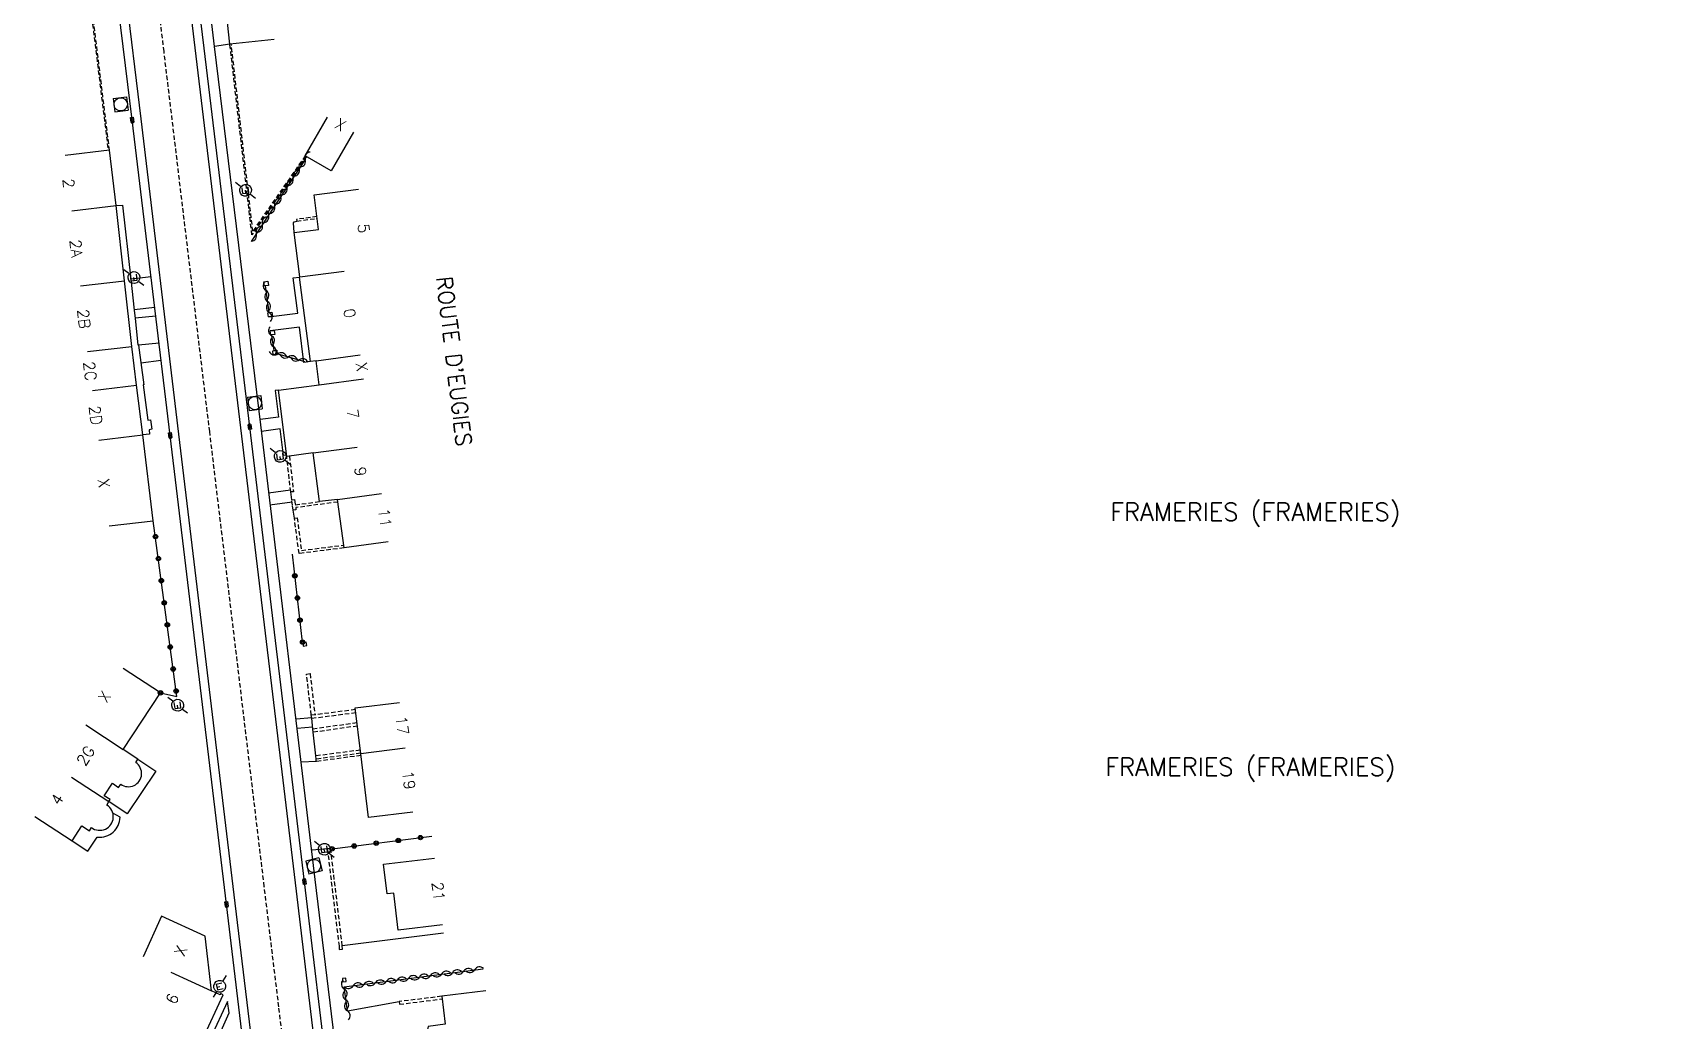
# Model space of a CAD drawing. Header units: millimetres. Extents: x 115000 to 116001, y 121000 to 122001.
# Drawn here: x 115816.5 to 116000.8, y 121207.6 to 121318.4 of the extents above; entities that cross this region are included whole.
import ezdxf
from ezdxf.enums import TextEntityAlignment as Align

# ---------------------------------------------------------------- set-up
doc = ezdxf.new("R2010")
doc.units = ezdxf.units.MM
doc.linetypes.add('DASHED', pattern=[0.75, 0.5, -0.25])
doc.layers.get('0').update_dxf_attribs({"linetype": 'CONTINUOUS'})
for name, color, linetype in [('W0001', 6, 'DASHED'), ('W0008', 7, 'CONTINUOUS'), ('W0100', 7, 'CONTINUOUS'), ('W0105', 7, 'CONTINUOUS'), ('W0112', 1, 'DASHED'), ('W0310', 3, 'CONTINUOUS'), ('W0322', 7, 'CONTINUOUS'), ('W0334', 7, 'CONTINUOUS'), ('W0400', 7, 'CONTINUOUS'), ('W0420', 7, 'CONTINUOUS'), ('W0471', 7, 'CONTINUOUS'), ('W0980', 7, 'CONTINUOUS'), ('W0989', 7, 'CONTINUOUS'), ('W0991', 7, 'CONTINUOUS'), ('W1102', 7, 'CONTINUOUS')]:
    doc.layers.add(name, color=color, linetype=linetype)
doc.styles.get("Standard").update_dxf_attribs({"font": 'romans.shx', "width": 0.85})

# ---------------------------------------------------------------- blocks, each defined once
blk = doc.blocks.new('t322o')
at = {"color": 0, "linetype": 'Continuous'}
for radius in [0.25, 0.15]:
    blk.add_circle((0, 0), radius, dxfattribs=at)
blk = doc.blocks.new('t310o')
at = {"color": 0, "linetype": 'Continuous'}
for centre, start, end in [((-0.5, 0.38), 216.8699, 323.1304), ((0.5, -0.37), 36.8699, 143.1303)]:
    blk.add_arc(centre, 0.625, start, end, dxfattribs=at)
blk = doc.blocks.new('T471')
for p, q in [((-0.333334, 0.333334), (-0.333334, -0.333334)), ((-0.333334, 0.333334), (0.333334, 0.333334)), ((-0.333334, 0), (0, 0)), ((0.500001, 0.500001), (1.000002, 1.000002)), ((-0.500001, -0.500001), (-1.000002, -1.000002)), ((-0.333334, -0.333334), (0.333334, -0.333334))]:
    blk.add_line(p, q)
blk.add_ellipse((0, 0), major_axis=(0.471405, 0.471405), ratio=1, start_param=5.4977871438, end_param=11.780972451)
blk = doc.blocks.new('T420')
for p, q in [((0.75, 0.75), (-0.75, 0.75)), ((-0.75, 0.75), (-0.75, -0.75)), ((0.75, 0.75), (0.75, -0.75)), ((0.75, -0.75), (-0.75, -0.75))]:
    blk.add_line(p, q)
blk.add_ellipse((0, 0), major_axis=(-0.53, 0.53), ratio=1, start_param=3.926991, end_param=10.210176)
blk = doc.blocks.new('T400')
for p, q in [((-0.15, 0.3), (0.15, 0.3)), ((-0.15, -0.25), (-0.15, 0.3)), ((-0.15, 0.15), (0.15, 0.15)), ((-0.15, 0), (0.15, 0)), ((0.15, 0.3), (0.15, -0.25)), ((-0.15, -0.15), (0.15, -0.15)), ((-0.15, -0.25), (-0.15, -0.3)), ((-0.15, -0.3), (0.15, -0.3)), ((0.15, -0.3), (0.15, -0.25))]:
    blk.add_line(p, q)

msp = doc.modelspace()

# ---------------------------------------------------------------- linework, layer by layer
at = {"layer": 'W0001'}
msp.add_lwpolyline([(115869.22, 121000), (115864.77, 121037.03), (115860.11, 121075.71), (115855.36, 121115.59), (115852.71, 121137.66), (115847.84, 121177.91), (115844.1, 121209.1), (115842.47, 121222.59), (115836.34, 121273.66), (115831.21, 121316.33), (115830.35, 121323.57), (115829.35, 121331.95), (115827.26, 121350.11, -0.193961), (115832.79, 121374.85)], format="xyb", dxfattribs=at)
at = {"layer": 'W0008', "flags": 128}
msp.add_lwpolyline([(115587.28, 121549.33), (115624.23, 121567.79), (115642.45, 121576.79), (115645.64, 121578.49), (115646.06, 121576.75, -0.001962), (115650.12, 121558.48, -0.003583), (115652.23, 121548.45, -0.000001), (115655.3, 121533.37, -0.000001), (115657, 121525, -0.000046), (115660.51, 121507.68, -0.002211), (115660.58, 121507.32, -0.422754), (115660.47, 121507.16, 0.208548), (115660.18, 121506.97, 0.09945), (115660.05, 121506.66, 0.093579), (115660.05, 121506.31), (115662.61, 121490.88)], format="xyb", dxfattribs=at)
at = {"layer": 'W0008'}
for points in [[(115858.9, 121188.72), (115854.38, 121192.01, -0.184105), (115849.78, 121199.71), (115846.97, 121223.13), (115840.84, 121274.2), (115835.72, 121316.72), (115834.83, 121324.11), (115833.83, 121332.48), (115831.73, 121350.74, -0.182765), (115835.75, 121371.14), (115847.46, 121389.24), (115861.64, 121411.09), (115870.42, 121425.31), (115884.91, 121444.21), (115893.91, 121455.33), (115895.1, 121456.51, -0.198646), (115905.93, 121454.97), (115909.36, 121453.01)], [(115839.05, 121088.71), (115846.57, 121089.61, 0.375743), (115853.15, 121096.59), (115850.84, 121115.57), (115847.38, 121144.52), (115842.73, 121183.11), (115838.22, 121220.61), (115831.9, 121273.24), (115827.65, 121308.65), (115825.88, 121323.03), (115824.23, 121336.49), (115824.04, 121337.55), (115823.87, 121338.4, 0.499309), (115815.91, 121341.85), (115814.31, 121340.62), (115808.66, 121335.67)]]:
    msp.add_lwpolyline(points, format="xyb", dxfattribs=at)
at = {"layer": 'W0100'}
for points in [[(115843.58, 121317.68), (115838.61, 121317.15), (115838.24, 121320.63), (115837.6, 121325.81), (115836.83, 121332.15), (115836.46, 121335.89), (115841.44, 121336.38)], [(115852.48, 121307.28), (115849.97, 121302.95), (115847.07, 121304.63), (115849.58, 121308.96)], [(115825.04, 121263.07), (115830.01, 121263.66), (115828.85, 121273.31), (115828.14, 121278.86), (115827.6, 121283.23), (115826.78, 121290.6), (115825.84, 121299.03), (115825.09, 121305.24), (115820.12, 121304.65)], [(115856.37, 121261.28), (115851.42, 121260.61), (115850.69, 121266.03), (115848.67, 121265.8), (115847.94, 121271.27), (115844.99, 121270.88), (115844.05, 121278.33), (115848.64, 121278.93), (115848.28, 121281.6), (115847.65, 121281.52), (115846.44, 121291.02), (115846.46, 121291.03), (115845.81, 121296.02), (115848.57, 121296.37), (115848.08, 121300.26), (115853.04, 121300.89)], [(115828.03, 121236.51), (115828.28, 121236.91), (115826.61, 121237.99), (115830.82, 121244.34), (115826.63, 121247.08)], [(115859.14, 121230.96), (115854.17, 121230.36), (115853.31, 121237.51), (115852.68, 121242.64), (115857.64, 121243.25)], [(115862.47, 121218.3), (115857.5, 121217.71), (115857.01, 121221.85), (115856.26, 121221.77), (115855.86, 121225.11), (115861.57, 121225.79)], [(115829.32, 121203.85), (115833.87, 121201.77), (115835.57, 121205.49), (115837.85, 121210.45), (115837.57, 121210.57), (115837.52, 121210.45), (115836.53, 121210.9), (115835.83, 121217.04), (115830.94, 121219.27), (115828.87, 121214.72)], [(115867.35, 121210.89), (115862.39, 121210.27), (115862.78, 121207.14), (115860.87, 121206.89), (115860.08, 121203.3), (115863.74, 121202.45), (115863.51, 121201.32), (115868.47, 121201.94)]]:
    msp.add_lwpolyline(points, dxfattribs=at)
msp.add_lwpolyline([(115816.71, 121230.47), (115820.9, 121227.74), (115821.99, 121229.41), (115822.83, 121228.84), (115823.06, 121229.22, 1.052107), (115824.79, 121231.74), (115825.02, 121232.13), (115825.17, 121232.37), (115824.51, 121232.79), (115825.43, 121234.18), (115826.1, 121233.73), (115826.35, 121234.09, 1.032975), (115828.03, 121236.51)], format="xyb", dxfattribs=at)
at = {"layer": 'W0105'}
for points in [[(115845.81, 121296.02), (115845.74, 121297.09), (115845.83, 121297.22), (115846.12, 121297.3)], [(115845.56, 121265.99), (115845.44, 121266.89)], [(115845.85, 121263.95), (115845.72, 121264.84)], [(115847.92, 121240.27), (115847.8, 121241.49)]]:
    msp.add_lwpolyline(points, dxfattribs=at)
at = {"layer": 'W0112'}
for p, q in [((115847.75, 121241.86), (115852.7, 121242.49)), ((115847.8, 121241.49), (115847.75, 121241.86)), ((115847.8, 121241.49), (115852.74, 121242.12)), ((115852.88, 121240.97), (115847.92, 121240.27)), ((115847.97, 121239.91), (115847.92, 121240.27)), ((115852.93, 121240.61), (115847.97, 121239.91)), ((115853.26, 121237.91), (115848.24, 121237.25)), ((115853.3, 121237.56), (115848.28, 121236.9)), ((115848.28, 121236.9), (115848.24, 121237.25)), ((115848.31, 121236.64), (115848.28, 121236.9)), ((115853.33, 121237.3), (115848.31, 121236.64))]:
    msp.add_line(p, q, dxfattribs=at)
for points in [[(115825.09, 121305.24), (115823.07, 121321.66), (115822.92, 121321.64), (115824.94, 121305.23)], [(115847.2, 121304.56), (115841.08, 121295.74), (115838.61, 121317.15)], [(115847.07, 121304.63), (115841.18, 121296.16), (115838.76, 121317.18)], [(115848.39, 121297.81), (115846.09, 121297.49), (115846.12, 121297.3), (115848.41, 121297.61)], [(115845.3, 121270.91), (115845.74, 121266.92), (115845.44, 121266.89), (115844.99, 121270.88)], [(115850.73, 121265.76), (115846, 121265.13), (115846.03, 121264.88), (115845.72, 121264.84), (115845.64, 121265.4), (115845.56, 121265.99), (115845.87, 121266.03), (115845.95, 121265.44), (115848.67, 121265.8)], [(115851.42, 121260.61), (115846.37, 121259.98), (115845.85, 121263.95), (115846.16, 121263.98), (115846.64, 121260.33), (115851.38, 121260.92)], [(115847.75, 121241.86), (115847.21, 121246.45), (115847.61, 121246.5), (115848.15, 121241.9)], [(115862.39, 121210.27), (115857.63, 121209.68), (115857.66, 121209.38), (115862.43, 121209.97)]]:
    msp.add_lwpolyline(points, dxfattribs=at)
for points in [[(115842.42, 121290.48), (115842.87, 121290.54), (115842.93, 121290.08), (115842.48, 121290.03)], [(115842.87, 121287), (115843.32, 121287.06), (115843.38, 121286.6), (115842.93, 121286.55)], [(115843.13, 121284.96), (115843.58, 121285.02), (115843.64, 121284.57), (115843.19, 121284.51)], [(115843.42, 121282.74), (115843.87, 121282.8), (115843.93, 121282.35), (115843.48, 121282.29)], [(115846.79, 121249.97), (115846.85, 121249.57), (115847.24, 121249.64), (115847.18, 121250.03)], [(115849.55, 121226.83), (115850.86, 121215.92), (115850.89, 121215.54), (115851.26, 121215.57), (115851.23, 121215.95), (115849.91, 121226.86)], [(115851.64, 121212.31), (115851.27, 121212.28), (115851.3, 121211.9), (115851.67, 121211.93)]]:
    msp.add_lwpolyline(points, close=True, dxfattribs=at)
at = {"layer": 'W0310'}
for points in [[(115847.07, 121304.22), (115840.98, 121294.99)], [(115843.03, 121287.02), (115842.6, 121290.01)], [(115843.28, 121284.44), (115843.56, 121282.77)], [(115843.99, 121282.39), (115847, 121281.55)], [(115851.8, 121208.64), (115851.42, 121211.32), (115867.04, 121213.37)]]:
    msp.add_lwpolyline(points, dxfattribs=at)
at = {"layer": 'W0322'}
for points in [[(115830.82, 121244.34), (115832.66, 121243.93), (115830.01, 121263.66)], [(115846.77, 121250.02), (115845.62, 121259.89)], [(115850.08, 121226.83), (115861.28, 121228.25)]]:
    msp.add_lwpolyline(points, dxfattribs=at)
at = {"layer": 'W0334'}
for p, q in [((115829.77, 121291.03), (115827.47, 121290.77)), ((115830.18, 121287.6), (115827.85, 121287.34)), ((115830.29, 121286.64), (115827.97, 121286.39)), ((115830.66, 121283.59), (115828.35, 121283.38)), ((115830.89, 121281.64), (115828.62, 121281.34)), ((115851.8, 121208.64), (115857.63, 121209.68))]:
    msp.add_line(p, q, dxfattribs=at)
for points in [[(115872.77, 121000), (115868.28, 121037.45), (115863.61, 121076.13), (115858.86, 121116.01), (115856.21, 121138.08), (115851.34, 121178.33), (115847.6, 121209.52), (115845.98, 121223.01), (115839.84, 121274.08), (115834.72, 121316.75), (115833.84, 121323.99), (115832.83, 121332.36), (115830.74, 121350.6, -0.117635), (115831.7, 121364.68), (115832.66, 121364.38)], [(115820.9, 121227.74), (115822.65, 121226.56), (115823.72, 121228.14), (115823.75, 121228.15, 0.437073), (115826.28, 121230.37), (115825.47, 121230.82)]]:
    msp.add_lwpolyline(points, format="xyb", dxfattribs=at)
for points in [[(115865.75, 121000), (115861.27, 121037.3), (115856.55, 121076.55), (115856.19, 121079.34), (115854.14, 121096.71), (115851.84, 121115.69), (115848.38, 121144.64), (115843.72, 121183.23), (115839.21, 121220.73), (115832.89, 121273.36), (115828.65, 121308.77), (115826.88, 121323.25), (115825.22, 121336.64), (115825.02, 121337.75), (115824.84, 121338.63), (115823.87, 121338.4)], [(115838.61, 121317.15), (115836.89, 121316.9), (115836.52, 121320.09), (115835.86, 121325.56), (115835.03, 121332.59)], [(115851.01, 121199.99), (115848.2, 121223.37), (115842.07, 121274.44), (115836.89, 121316.9)], [(115825.84, 121299.03), (115826.54, 121299.09), (115827.47, 121290.78), (115827.86, 121287.3), (115827.97, 121286.38), (115828.29, 121283.39), (115828.35, 121283.38), (115828.94, 121278.93), (115828.88, 121278.91), (115829.39, 121274.95), (115829.7, 121275), (115829.84, 121273.92), (115829.54, 121273.88), (115829.59, 121273.39), (115828.85, 121273.31)], [(115842.93, 121286.55), (115846.23, 121286.96), (115845.72, 121290.91), (115846.44, 121291.02)], [(115847.65, 121281.52), (115846.92, 121281.43), (115846.42, 121285.4), (115843.13, 121284.96)], [(115844.05, 121278.33), (115843.7, 121278.28), (115844.07, 121275.3), (115841.99, 121275.04)], [(115844.97, 121271.02), (115844.62, 121270.97), (115844.24, 121273.96), (115842.16, 121273.69)], [(115842.94, 121266.79), (115845.43, 121267.13)], [(115843.1, 121265.44), (115845.59, 121265.78)], [(115847.79, 121241.55), (115846.04, 121241.37)], [(115847.9, 121240.5), (115846.16, 121240.32)], [(115848.24, 121237.25), (115847.97, 121239.91)], [(115828.28, 121236.91), (115830.28, 121235.56), (115827.07, 121230.76), (115825.02, 121232.13)], [(115848.31, 121236.64), (115846.62, 121236.55)], [(115849.55, 121226.83), (115847.8, 121226.67)], [(115862.58, 121217.35), (115851.23, 121215.95)], [(115826.19, 121180.78), (115827.94, 121184.18), (115827.15, 121184.62), (115829.67, 121189.42), (115831.26, 121192.51), (115835.14, 121200.86), (115838.52, 121208.43), (115838.35, 121209.7), (115834.54, 121201.46), (115830.63, 121193.19), (115826.38, 121185.07), (115825.89, 121185.29)]]:
    msp.add_lwpolyline(points, dxfattribs=at)
at = {"layer": 'W1102'}
for p, q in [((115820.87, 121298.43), (115825.84, 121299.03)), ((115846.46, 121291.03), (115851.42, 121291.69)), ((115821.82, 121290.01), (115826.78, 121290.6)), ((115822.63, 121282.64), (115827.6, 121283.23)), ((115848.28, 121281.6), (115853.24, 121282.27)), ((115823.17, 121278.27), (115828.14, 121278.86)), ((115848.64, 121278.93), (115853.6, 121279.6)), ((115823.89, 121272.72), (115828.85, 121273.31)), ((115847.94, 121271.27), (115852.9, 121271.93)), ((115850.69, 121266.03), (115855.64, 121266.7)), ((115822.42, 121240.73), (115826.61, 121237.99)), ((115858.27, 121238.11), (115853.31, 121237.51)), ((115820.83, 121234.86), (115825.02, 121232.13)), ((115831.99, 121212.98), (115836.53, 121210.9))]:
    msp.add_line(p, q, dxfattribs=at)

# ---------------------------------------------------------------- block references
at = {"layer": 'W0310'}
for p, rotation in [((115846.38, 121303.18), 236.612105483097), ((115847.07, 121304.22), 236.612105483097), ((115845, 121301.09), 236.612105483097), ((115845.69, 121302.14), 236.612105483097), ((115844.32, 121300.05), 236.612105483097), ((115842.94, 121297.96), 236.612105483097), ((115843.63, 121299.01), 236.612105483097), ((115841.57, 121295.88), 236.612105483097), ((115842.25, 121296.92), 236.612105483097), ((115842.67, 121289.5), 98.13144659988146), ((115842.85, 121288.26), 98.13144659988146), ((115843.03, 121287.02), 98.13144659988146), ((115843.28, 121284.44), 279.395226616946), ((115843.48, 121283.21), 279.395226616946), ((115843.99, 121282.39), 344.297154052957), ((115845.19, 121282.05), 344.297154052957), ((115846.4, 121281.71), 344.297154052957), ((115866.09, 121213.25), 7.49734394421), ((115851.45, 121211.11), 98.06993502783597), ((115852.45, 121211.45), 7.49734394421), ((115853.69, 121211.62), 7.49734394421), ((115854.93, 121211.78), 7.49734394421), ((115856.17, 121211.94), 7.49734394421), ((115857.41, 121212.11), 7.49734394421), ((115858.65, 121212.27), 7.49734394421), ((115859.89, 121212.43), 7.49734394421), ((115861.13, 121212.59), 7.49734394421), ((115862.37, 121212.76), 7.49734394421), ((115863.61, 121212.92), 7.49734394421), ((115864.85, 121213.08), 7.49734394421), ((115851.63, 121209.87), 98.06993502783597), ((115851.8, 121208.64), 98.06993502783597)]:
    msp.add_blockref('t310o', p, dxfattribs=dict(at, rotation=rotation))
at = {"layer": 'W0322'}
for p, rotation in [((115830.25, 121261.88), 97.64236460143266), ((115830.58, 121259.41), 97.64236460143266), ((115830.91, 121256.93), 97.64236460143266), ((115845.9, 121257.47), 96.65910849186169), ((115831.24, 121254.45), 97.64236460143266), ((115846.19, 121254.98), 96.65910849186169), ((115831.58, 121251.97), 97.64236460143266), ((115846.48, 121252.5), 96.65910849186169), ((115831.91, 121249.49), 97.64236460143266), ((115846.77, 121250.02), 96.65910849186169), ((115832.24, 121247.02), 97.64236460143266), ((115830.82, 121244.34), 347.1249984402891), ((115832.57, 121244.54), 97.64236460143266), ((115860, 121228.09), 7.19644884161126), ((115850.08, 121226.83), 7.19644884161126), ((115852.56, 121227.15), 7.19644884161126), ((115855.04, 121227.46), 7.19644884161126), ((115857.52, 121227.77), 7.19644884161126)]:
    msp.add_blockref('t322o', p, dxfattribs=dict(at, rotation=rotation))
at = {"layer": 'W0400'}
for p, rotation in [((115827.65, 121308.65), 6.95988355406258), ((115840.84, 121274.2), 186.9598835540626), ((115831.9, 121273.24), 6.95988355406258), ((115846.97, 121223.13), 186.8523073283395), ((115838.22, 121220.61), 6.865679124203643)]:
    msp.add_blockref('T400', p, dxfattribs=dict(at, rotation=rotation))
at = {"layer": 'W0420'}
for p, rotation in [((115826.35, 121310.4), 96.95988355406259), ((115841.41, 121276.87), 96.95988355406259), ((115848.05, 121224.9), 13.1387024420879)]:
    msp.add_blockref('T420', p, dxfattribs=dict(at, rotation=rotation))
at = {"layer": 'W0471'}
for p, rotation in [((115840.37, 121300.75), 96.95988355406259), ((115827.83, 121290.96), 96.95988355406259), ((115844.26, 121270.88), 96.95988355406259), ((115832.74, 121242.95), 96.95988355406259), ((115849.21, 121226.78), 96.95988355406259), ((115837.47, 121211.39), 13.1387024420879)]:
    msp.add_blockref('T471', p, dxfattribs=dict(at, rotation=rotation))

# ---------------------------------------------------------------- texts
at = {"layer": 'W0980'}
for p in [(115953.75, 121264.51), (115953.19, 121235.89)]:
    msp.add_text('FRAMERIES (FRAMERIES)', height=2, dxfattribs=at).set_placement(p, align=Align.MIDDLE)
at = {"layer": 'W0989'}
msp.add_text("ROUTE D'EUGIES", height=1.75, rotation=276.8188, dxfattribs=at).set_placement((115863.79, 121281.56), align=Align.MIDDLE)
at = {"layer": 'W0991'}
for s, rotation, p in [('X', 329.903, (115851.03, 121308.12)), ('2', 276.901, (115820.5, 121301.54)), ('5', 277.6728, (115853.63, 121296.48)), ('2A', 276.4001, (115821.35, 121294.22)), ('0', 277.6728, (115852.06, 121286.95)), ('2B', 276.2913, (115822.22, 121286.32)), ('2C', 277.0642, (115822.9, 121280.45)), ('X', 277.6728, (115853.42, 121280.94)), ('2D', 277.3293, (115823.53, 121275.49)), ('7', 277.6728, (115852.4, 121275.65)), ('9', 277.6728, (115853.27, 121269.18)), ('X', 276.8387, (115824.46, 121267.89)), ('11', 277.6728, (115856.01, 121263.99)), ('X', 56.4332, (115824.53, 121243.9)), ('17', 276.9786, (115857.96, 121240.68)), ('2G', 56.8963, (115822.41, 121237.28)), ('19', 276.9145, (115858.7, 121234.53)), ('4', 56.8963, (115819.21, 121232.38)), ('21', 276.8002, (115862.02, 121222.05)), ('X', 65.5248, (115833.08, 121215.39)), ('6', 65.3795, (115832.14, 121209.99))]:
    msp.add_text(s, height=1.25, rotation=rotation, dxfattribs=at).set_placement(p, align=Align.MIDDLE)

doc.saveas('drawing.dxf')
